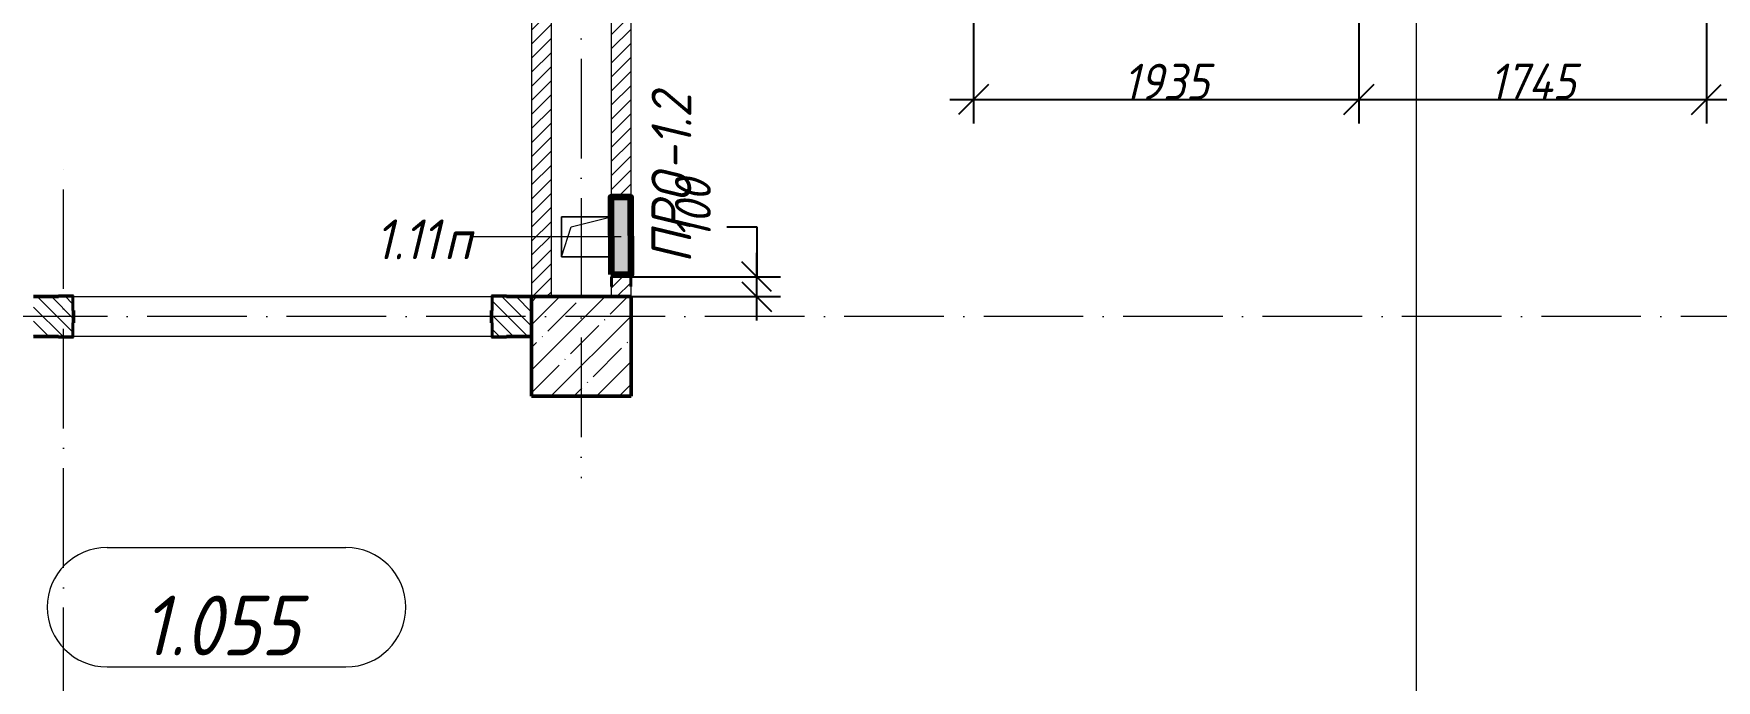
# Model space of a CAD drawing. Header units: millimetres. Extents: x -356862 to 418287, y 0 to 839748.
# Drawn here: x -101515 to -93065, y 466570 to 469818 of the extents above; entities that cross this region are included whole.
import ezdxf

# ---------------------------------------------------------------- set-up
doc = ezdxf.new("R2010")
doc.units = ezdxf.units.MM
doc.linetypes.add('50_200_ШТРИХ_1Т_ш5_п1_п1_', pattern=[700, 500, -100, 0, -100])
for name, color, linetype, lineweight in [('9.7) Заделка 956 шт', 6, 'Continuous', 158), ('A-____-____-DIMS', 7, 'Continuous', 9), ('A-FLOR-____-OTLN', 7, 'Continuous', 9), ('A-GENM-____-IDEN', 7, 'Continuous', 9), ('A-GENM-____-MCUT', 7, 'Continuous', 25), ('A-GENM-____-OTLN', 7, 'Continuous', 9), ('A-GENM-____-OTLN-1', 7, 'Continuous', 25), ('A-GLAZ-____-IDEN', 7, 'Continuous', 9), ('A-GLAZ-____-OTLN', 7, 'Continuous', 9), ('A-WALL-____-MCUT-2', 7, 'Continuous', 50), ('A-WALL-____-PATT-1', 7, 'Continuous', 9), ('A-WALL-FNSH-MCUT-1', 7, 'Continuous', 9), ('I-WALL-____-OTLN', 7, 'Continuous', 9), ('S-COLS-____-MCUT', 7, 'Continuous', 50), ('S-COLS-____-OTLN', 7, 'Continuous', 9), ('S-GRID-____-OTLN-1', 7, '50_200_ШТРИХ_1Т_ш5_п1_п1_', 9)]:
    doc.layers.add(name, color=color, linetype=linetype, lineweight=lineweight)
doc.layers.add('A-AREA-IDEN-1', color=7, linetype='Continuous', lineweight=9, true_color=0x000000)
doc.layers.add('G-____-____-SYMB-1', color=9, linetype='Continuous', lineweight=9, true_color=0x808080)
doc.styles.add('ISOCPEUR_I', font='isocpeui.ttf', dxfattribs={"width": 0.9, "height": 2.5})
doc.styles.add('ISOCPEUR_I_10', font='isocpeui.ttf', dxfattribs={"width": 0.9, "height": 180})
doc.styles.add('ISOCPEUR_I_9', font='isocpeui.ttf', dxfattribs={"width": 0.9, "height": 250})
doc.dimstyles.new('ISO-1_8_0_9К_СРЕДНИЙ_Кладочные_3', dxfattribs={"dimscale": 304.8, "dimtxt": 179.276612, "dimasz": 0.492126, "dimexe": 0.393701, "dimexo": 0, "dimgap": 0, "dimtad": 1, "dimdec": 3, "dimrnd": 0.001, "dimdsep": 46, "dimtxsty": 'ISOCPEUR_I_10', "dimblk1": 'OBLIQUE', "dimblk2": 'OBLIQUE', "dimsah": 1, "dimcen": 0.09, "dimdle": 0.393701, "dimazin": 0, "dimtfac": 1, "dimtdec": 4, "dimtix": 1, "dimtmove": 0, "dimatfit": 3, "dimfxl": 1, "dimtvp": 1, "dimtolj": 1, "dimtzin": 0, "dimarcsym": 2})
doc.dimstyles.new('ISO-1_8_0_9К_СРЕДНИЙ_Кладочные_4', dxfattribs={"dimscale": 304.8, "dimtxt": 179.276612, "dimasz": 0.492126, "dimexe": 0.393701, "dimexo": 0, "dimgap": 0, "dimtad": 1, "dimdec": 3, "dimrnd": 0.001, "dimdsep": 46, "dimtxsty": 'ISOCPEUR_I_10', "dimblk1": 'OBLIQUE', "dimblk2": 'OBLIQUE', "dimsah": 1, "dimcen": 0.09, "dimdle": 0.393701, "dimazin": 0, "dimtfac": 1, "dimtdec": 4, "dimtix": 1, "dimtmove": 1, "dimatfit": 3, "dimfxl": 1, "dimtvp": 1, "dimtolj": 1, "dimtzin": 0, "dimarcsym": 2})
pattern_1 = [(45, (-176515.067, 459015.94), (-35.35534, 35.35534), [])]

# ---------------------------------------------------------------- blocks, each defined once
blk = doc.blocks.new('BSC_Колонна _Прямоугольная - 500х500-V149-АР1_План отверстий 1 этажа в осях 1-64_А-ГГ')
at = {"layer": 'S-COLS-____-OTLN'}
h = blk.add_hatch(dxfattribs=at)
h.set_pattern_fill('FP_184', color=256, style=0, pattern_type=2)
h.set_pattern_definition([(45, (-77750, -9231.04), (-114.04925, 114.04925), []), (45, (-77635.95, -9231.04), (-114.04925, 114.04925), [201.613, -40.323, 3.353, -36.97])])
h.paths.add_polyline_path([(-250, -250), (250, -250), (250, 250), (-250, 250)], flags=0)
at = {"layer": 'S-COLS-____-MCUT'}
for p, q in [((250, 250), (-250, 250)), ((-250, 250), (-250, -250)), ((250, -250), (250, 250)), ((-250, -250), (250, -250))]:
    blk.add_line(p, q, dxfattribs=at)
blk = doc.blocks.new('Фахверк_СКБ_Уголок - 200_3600_1-27908329-АР1_План отверстий 1 этажа в осях 1-64_А-ГГ')
at = {"layer": 'A-GENM-____-MCUT'}
for p, q in [((125, 156), (50, 156)), ((50, 156), (50, 150)), ((50, 150), (119, 150)), ((119, 150), (119, 81)), ((125, 81), (125, 156)), ((119, 81), (125, 81)), ((125, 19), (119, 19)), ((119, 19), (119, -50)), ((125, -56), (125, 19)), ((119, -50), (50, -50)), ((50, -50), (50, -56)), ((50, -56), (125, -56))]:
    blk.add_line(p, q, dxfattribs=at)
blk = doc.blocks.new('AR_Отверстие Ниша - Лючок-32401328-АР1_План отверстий 1 этажа в осях 1-64_А-ГГ')
at = {"layer": 'A-GLAZ-____-OTLN'}
blk.add_hatch(color=256, dxfattribs=at).paths.add_polyline_path([(-200, -50), (200, -50), (200, 50), (-200, 50), (-200, -47)], flags=0)
for p, q in [((200, 50), (-200, 50)), ((200, -50), (200, 50)), ((-200, -50), (200, -50))]:
    blk.add_line(p, q, dxfattribs=at)
blk = doc.blocks.new('154_Фахверк_СКБ_Швеллер - Тип_100_4010_1-29744237-АР1_План отверстий 1 этажа в осях 1-64_А-ГГ')
at = {"layer": 'A-GENM-____-MCUT'}
for p, q in [((125, 50), (175, 50)), ((125, -50), (125, 50)), ((128, 47), (128, -47)), ((175, 47), (128, 47)), ((175, 50), (175, 47)), ((175, -50), (125, -50)), ((128, -47), (175, -47)), ((175, -47), (175, -50))]:
    blk.add_line(p, q, dxfattribs=at)
blk = doc.blocks.new('AR_Отверстие прямоугольное _в плите_ - AR_Отверстие прямоугольное _в плите_-V161-АР1_План отверстий 1 этажа в осях 1-64_А-ГГ')
at = {"layer": 'A-GENM-____-OTLN'}
for p, q in [((125, 100), (-125, 100)), ((-125, 100), (-125, -100)), ((-75, 50), (125, 100)), ((-125, -100), (-75, 50)), ((-125, -100), (125, -100))]:
    blk.add_line(p, q, dxfattribs=at)
blk = doc.blocks.new('_Oblique')
at = {"color": 0, "linetype": 'ByBlock', "lineweight": -2}
blk.add_line((-0.5, -0.5), (0.5, 0.5), dxfattribs=at)
blk = doc.blocks.new('*D13333')
at = {"layer": 'A-____-____-DIMS', "color": 0, "lineweight": -2, "transparency": 16777216}
for p, q in [((-98034.2, 468846.9), (-97884.2, 468846.9)), ((-97884.2, 468846.9), (-97884.2, 468597)), ((-97884.2, 468377), (-97884.2, 468717)), ((-98562, 468597), (-97764.2, 468597)), ((-98515.1, 468497), (-97764.2, 468497))]:
    blk.add_line(p, q, dxfattribs=at)
at = {"layer": 'Defpoints', "color": 0, "transparency": 16777216}
for p in [(-98562, 468597), (-97884.2, 468597), (-98515.1, 468497)]:
    blk.add_point(p, dxfattribs=at)
at = {"layer": 'A-____-____-DIMS', "color": 0, "lineweight": -2, "transparency": 16777216, "xscale": 150, "yscale": 150, "zscale": 150}
for p, rotation in [((-97884.2, 468597), 90), ((-97884.2, 468497), 270)]:
    blk.add_blockref('_Oblique', p, dxfattribs=dict(at, rotation=rotation))
at = {"layer": 'A-____-____-DIMS', "color": 0, "transparency": 16777216, "insert": (-98294.5, 468782.8), "char_height": 180, "width": 368.207, "attachment_point": 1, "rotation": 90, "line_spacing_factor": 1.149209, "style": 'ISOCPEUR_I_10'}
blk.add_mtext('\\A1;100', dxfattribs=at)
blk = doc.blocks.new('*D13363')
at = {"layer": 'A-____-____-DIMS', "color": 0, "lineweight": -2, "transparency": 16777216}
for p, q in [((-96795.1, 469897), (-96795.1, 469366.7)), ((-94860.1, 469897), (-94860.1, 469366.7)), ((-96915.1, 469486.7), (-94740.1, 469486.7))]:
    blk.add_line(p, q, dxfattribs=at)
at = {"layer": 'Defpoints', "color": 0, "transparency": 16777216}
for p in [(-96795.1, 469897), (-94860.1, 469897), (-94860.1, 469486.7)]:
    blk.add_point(p, dxfattribs=at)
at = {"layer": 'A-____-____-DIMS', "color": 0, "lineweight": -2, "transparency": 16777216, "xscale": 150, "yscale": 150, "zscale": 150, "rotation": 180}
blk.add_blockref('_Oblique', (-96795.1, 469486.7), dxfattribs=at)
at = {"layer": 'A-____-____-DIMS', "color": 0, "lineweight": -2, "transparency": 16777216, "xscale": 150, "yscale": 150, "zscale": 150}
blk.add_blockref('_Oblique', (-94860.1, 469486.7), dxfattribs=at)
at = {"layer": 'A-____-____-DIMS', "color": 0, "transparency": 16777216, "insert": (-95827.6, 469576.7), "char_height": 180, "width": 504.733, "attachment_point": 5, "style": 'ISOCPEUR_I_10'}
blk.add_mtext('\\A1;1935', dxfattribs=at)
blk = doc.blocks.new('*D13364')
at = {"layer": 'A-____-____-DIMS', "color": 0, "lineweight": -2, "transparency": 16777216}
for p, q in [((-93115.1, 470285.7), (-93115.1, 469366.7)), ((-94860.1, 469897), (-94860.1, 469366.7)), ((-94980.1, 469486.7), (-92995.1, 469486.7))]:
    blk.add_line(p, q, dxfattribs=at)
at = {"layer": 'Defpoints', "color": 0, "transparency": 16777216}
for p in [(-93115.1, 470285.7), (-94860.1, 469897), (-93115.1, 469486.7)]:
    blk.add_point(p, dxfattribs=at)
at = {"layer": 'A-____-____-DIMS', "color": 0, "lineweight": -2, "transparency": 16777216, "xscale": 150, "yscale": 150, "zscale": 150, "rotation": 180}
blk.add_blockref('_Oblique', (-94860.1, 469486.7), dxfattribs=at)
at = {"layer": 'A-____-____-DIMS', "color": 0, "lineweight": -2, "transparency": 16777216, "xscale": 150, "yscale": 150, "zscale": 150}
blk.add_blockref('_Oblique', (-93115.1, 469486.7), dxfattribs=at)
at = {"layer": 'A-____-____-DIMS', "color": 0, "transparency": 16777216, "insert": (-93987.6, 469577.8), "char_height": 180, "width": 521.281, "attachment_point": 5, "style": 'ISOCPEUR_I_10'}
blk.add_mtext('\\A1;1745', dxfattribs=at)
blk = doc.blocks.new('AAR_СКБ_Марка_помещения_1_5 ммп - Номер _ Площадь-27962135-АИ_План этажа_Стены_1')
at = {"layer": 'A-AREA-IDEN-1'}
for p, q in [((-2.987, 3), (3.013, 3)), ((-2.987, 0), (3.013, 0))]:
    blk.add_line(p, q, dxfattribs=at)
for centre, start, end in [((-2.987, 1.5), 90, 270), ((3.013, 1.5), 270, 90)]:
    blk.add_arc(centre, 1.5, start, end, dxfattribs=at)

msp = doc.modelspace()

# ---------------------------------------------------------------- hatches: boundary and pattern name
at = {"layer": 'A-WALL-____-PATT-1'}
h = msp.add_hatch(dxfattribs=at)
h.set_pattern_fill('FP_5', color=256, style=0, pattern_type=2)
h.set_pattern_definition(pattern_1)
h.paths.add_polyline_path([(-99015.0675, 468496.983), (-98915.0675, 468496.983), (-98915.0675, 470646.983), (-99015.0675, 470646.983), (-99015.0675, 470070.3549)], flags=0)
h.paths.add_polyline_path([(-98918.0675, 471149.983), (-98918.0675, 471196.983), (-98915.0675, 471196.983), (-98915.0675, 471346.983), (-99015.0675, 471346.983), (-99015.0675, 471196.983), (-99012.0675, 471196.983), (-99012.0675, 471149.983)], flags=0)
h = msp.add_hatch(dxfattribs=at)
h.set_pattern_fill('FP_5', color=256, style=0, pattern_type=2)
h.set_pattern_definition(pattern_1)
h.paths.add_polyline_path([(-98615.0675, 468496.983), (-98515.0675, 468496.983), (-98515.0675, 468546.983), (-98518.0675, 468546.983), (-98518.0675, 468593.983), (-98612.0675, 468593.983), (-98612.0675, 468546.983), (-98615.0675, 468546.983)], flags=0)
h.paths.add_polyline_path([(-98615.0675, 468996.983), (-98515.0675, 468996.983), (-98515.0675, 469896.983), (-98615.0675, 469896.983)], flags=0)
h = msp.add_hatch(dxfattribs=at)
h.set_pattern_fill('FP_6', color=256, style=0, pattern_type=2)
h.set_pattern_definition([(135, (-176515.067, 459015.94), (-35.35534, -35.35534), [])])
h.paths.add_polyline_path([(-99209.0675, 468296.983), (-99015.0675, 468296.983), (-99015.0675, 468496.983), (-99209.0675, 468496.983), (-99209.0675, 468427.983), (-99215.0675, 468427.983), (-99215.0675, 468365.983), (-99209.0675, 468365.983), (-99209.0675, 468302.983)], flags=0)
h.paths.add_polyline_path([(-101321.0675, 468296.983), (-101321.0675, 468365.983), (-101315.0675, 468365.983), (-101315.0675, 468427.983), (-101321.0675, 468427.983), (-101321.0675, 468496.983), (-101515.0675, 468496.983), (-101515.0675, 468296.983), (-101390.0675, 468296.983)], flags=0)

# ---------------------------------------------------------------- linework, layer by layer
at = {"layer": '9.7) Заделка 956 шт'}
msp.add_lwpolyline([(-98615.0675, 468607.5576), (-98514.4005, 468607.5576), (-98515.7345, 468996.983), (-98616.4015, 468996.983)], close=True, dxfattribs=at)
at = {"layer": 'A-FLOR-____-OTLN'}
for p, q in [((-98865.0675, 468896.983), (-98615.0675, 468896.983)), ((-98865.0675, 468696.983), (-98865.0675, 468896.983)), ((-98615.0675, 468696.983), (-98865.0675, 468696.983))]:
    msp.add_line(p, q, dxfattribs=at)
at = {"layer": 'A-GLAZ-____-IDEN'}
msp.add_line((-98565.0675, 468796.983), (-99312.2491, 468796.983), dxfattribs=at)
at = {"layer": 'A-WALL-____-MCUT-2'}
for p, q in [((-101390.0675, 468496.983), (-101515.0675, 468496.983)), ((-99015.0675, 468496.983), (-99140.0675, 468496.983)), ((-101315.0675, 468365.983), (-101315.0675, 468427.983)), ((-99215.0675, 468427.983), (-99215.0675, 468365.983)), ((-101515.0675, 468296.983), (-101390.0675, 468296.983)), ((-99140.0675, 468296.983), (-99015.0675, 468296.983))]:
    msp.add_line(p, q, dxfattribs=at)
at = {"layer": 'A-WALL-FNSH-MCUT-1'}
for p, q in [((-99015.0675, 470646.983), (-99015.0675, 468496.983)), ((-98915.0675, 468496.983), (-98915.0675, 470646.983)), ((-98615.0675, 469896.983), (-98615.0675, 468996.983)), ((-98515.0675, 468996.983), (-98515.0675, 469896.983)), ((-98615.0675, 468546.983), (-98615.0675, 468496.983)), ((-98515.0675, 468496.983), (-98515.0675, 468546.983))]:
    msp.add_line(p, q, dxfattribs=at)
at = {"layer": 'G-____-____-SYMB-1'}
msp.add_line((-94572.0697, 504422.2671), (-94572.0697, 454227.4831), dxfattribs=at)
at = {"layer": 'I-WALL-____-OTLN'}
for p, q in [((-101315.0675, 468496.983), (-99215.0675, 468496.983)), ((-99215.0675, 468296.983), (-101315.0675, 468296.983))]:
    msp.add_line(p, q, dxfattribs=at)
at = {"layer": 'S-GRID-____-OTLN-1'}
for p, q in [((-98765.0675, 508896.9006), (-98765.0675, 467585.8406)), ((-101365.0675, 454533.3346), (-101365.0675, 469166.4803)), ((-72440.6609, 468396.983), (-180971.4299, 468396.983))]:
    msp.add_line(p, q, dxfattribs=at)

# ---------------------------------------------------------------- block references
at = {"layer": 'A-AREA-IDEN-1', "xscale": 199.9999999999999, "yscale": 199.9999999999999, "zscale": 199.9999999999999}
msp.add_blockref('AAR_СКБ_Марка_помещения_1_5 ммп - Номер _ Площадь-27962135-АИ_План этажа_Стены_1', (-100549.3263, 466636.8632), dxfattribs=at)
at = {"layer": 'A-GENM-____-OTLN'}
msp.add_blockref('AR_Отверстие прямоугольное _в плите_ - AR_Отверстие прямоугольное _в плите_-V161-АР1_План отверстий 1 этажа в осях 1-64_А-ГГ', (-98740.0675, 468796.983), dxfattribs=at)
at = {"layer": 'A-GENM-____-OTLN-1'}
for name, p, rotation in [('154_Фахверк_СКБ_Швеллер - Тип_100_4010_1-29744237-АР1_План отверстий 1 этажа в осях 1-64_А-ГГ', (-98565.0675, 468721.983), 270), ('Фахверк_СКБ_Уголок - 200_3600_1-27908329-АР1_План отверстий 1 этажа в осях 1-64_А-ГГ', (-99090.0675, 468446.983), 180)]:
    msp.add_blockref(name, p, dxfattribs=dict(at, rotation=rotation))
msp.add_blockref('Фахверк_СКБ_Уголок - 200_3600_1-27908329-АР1_План отверстий 1 этажа в осях 1-64_А-ГГ', (-101440.0675, 468346.983), dxfattribs=at)
at = {"layer": 'A-GLAZ-____-OTLN', "rotation": 90}
msp.add_blockref('AR_Отверстие Ниша - Лючок-32401328-АР1_План отверстий 1 этажа в осях 1-64_А-ГГ', (-98565.0675, 468796.983), dxfattribs=at)
at = {"layer": 'S-COLS-____-OTLN'}
msp.add_blockref('BSC_Колонна _Прямоугольная - 500х500-V149-АР1_План отверстий 1 этажа в осях 1-64_А-ГГ', (-98765.0675, 468246.983), dxfattribs=at)

# ---------------------------------------------------------------- texts
at = {"layer": 'A-AREA-IDEN-1', "insert": (-100574.7554, 466695.193), "char_height": 300, "width": 900, "attachment_point": 8, "line_spacing_factor": 1.139951, "style": 'ISOCPEUR_I'}
msp.add_mtext('\\pxqc,t8.46667,16.93333,25.4,33.86667,42.33333,50.8,59.26667,67.73333,76.2,84.66667,93.13333,101.6,110.06667,118.53333,127,135.46667,143.93333,152.4,160.86667,169.33333,177.8,186.26667,194.73333,203.2,211.66667,220.13333,228.6,237.06667,245.53333,254,262.46667,270.93333;{1.055}', dxfattribs=at)
at = {"layer": 'A-GENM-____-IDEN', "char_height": 200, "attachment_point": 1, "rotation": 90, "style": 'ISOCPEUR_I_9'}
for s, insert, width in [('-1.2', (-98412.3995, 469129.1607), 505.063125), ('ПРО', (-98412.3995, 468664.8169), 562.784625)]:
    msp.add_mtext(s, dxfattribs=dict(at, insert=insert, width=width))
at = {"layer": 'A-GLAZ-____-IDEN', "char_height": 200, "attachment_point": 1, "style": 'ISOCPEUR_I_9'}
for s, insert, width in [('1.11', (-99800.6047, 468884.5975), 418.480875), ('\\fISOCPEUR|b0|i1|c204|p34|;\\W.9;п', (-99455.3234, 468884.5975), 158.734125)]:
    msp.add_mtext(s, dxfattribs=dict(at, insert=insert, width=width))

# ---------------------------------------------------------------- dimensions: what is measured, and where the dimension line sits
at = {"layer": 'A-____-____-DIMS'}
for base, p1, p2, override, picture, middle in [((-93115.0675, 469486.6697), (-94860.0675, 469896.983), (-93115.0675, 470285.7348), {"dimpost": '<>', "dimfxl": 1787.778793}, '*D13364', (-93987.5675, 469577.8288)), ((-94860.0675, 469486.6697), (-96795.0675, 469896.983), (-94860.0675, 469896.983), {"dimpost": '<>', "dimfxl": 1935}, '*D13363', (-95827.5675, 469576.6697))]:
    dim = msp.add_linear_dim(base=base, p1=p1, p2=p2, dimstyle='ISO-1_8_0_9К_СРЕДНИЙ_Кладочные_3', override=override, dxfattribs=at)
    dim.commit()
    dim.dimension.update_dxf_attribs({"geometry": picture, "text_midpoint": middle})
dim = msp.add_linear_dim(base=(-97884.1998, 468596.983), p1=(-98515.0675, 468496.983), p2=(-98562.0195, 468596.983), angle=90, dimstyle='ISO-1_8_0_9К_СРЕДНИЙ_Кладочные_4', override={"dimpost": '<>', "dimfxl": 110.473935}, dxfattribs=at)
dim.commit()
dim.dimension.update_dxf_attribs({"geometry": '*D13333', "text_midpoint": (-97999.3618, 468846.8591), "dimtype": 160, "text_rotation": 90})

doc.saveas('drawing.dxf')
